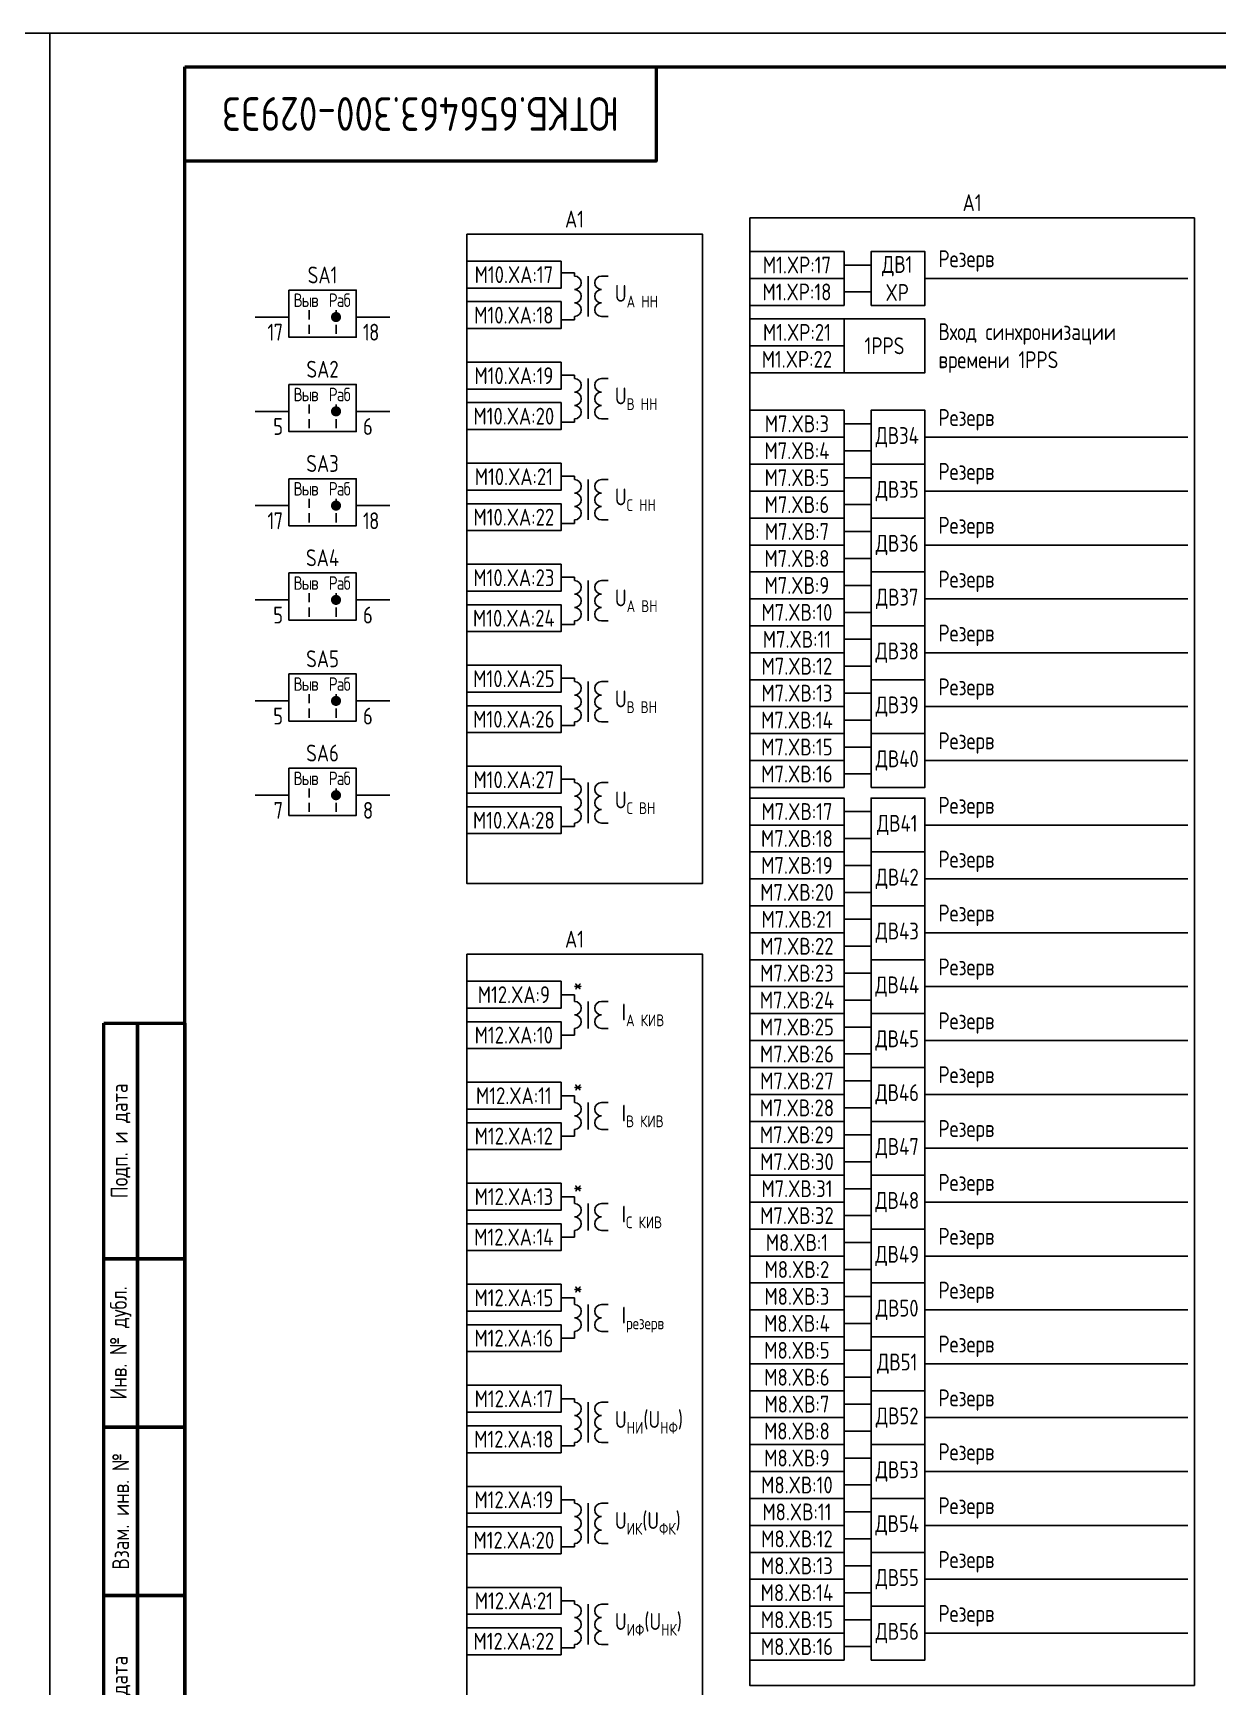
# Model space of a CAD drawing. Header units: millimetres. Extents: x -1117 to 3702, y -90 to 586.
# Drawn here: x 1677.5 to 1853.4, y 51.4 to 297 of the extents above; entities that cross this region are included whole.
import ezdxf

# ---------------------------------------------------------------- set-up
doc = ezdxf.new("R2010")
doc.units = ezdxf.units.MM
doc.styles.add('Gost_type_A', font='GOST_A.TTF')

# ---------------------------------------------------------------- blocks, each defined once
blk = doc.blocks.new('Штамп угловой верхний')
at = {"lineweight": 50}
blk.add_lwpolyline([(0, 0), (70, 0), (70, -14), (0, -14)], close=True, dxfattribs=at)
blk = doc.blocks.new('Формат_А3')
blk.add_lwpolyline([(-420, 297), (0, 297), (0, 0), (-420, 0)], close=True)
at = {"lineweight": 50}
blk.add_lwpolyline([(-400, 292), (-5, 292), (-5, 5), (-400, 5)], close=True, dxfattribs=at)
blk = doc.blocks.new('Штамп левый нижний')
at = {"lineweight": 50}
for points in [[(-12, 145), (-7, 145), (-7, 110), (-12, 110)], [(-7, 145), (0, 145), (0, 110), (-7, 110)], [(-12, 110), (-7, 110), (-7, 85), (-12, 85)], [(-7, 110), (0, 110), (0, 85), (-7, 85)], [(-12, 85), (-7, 85), (-7, 60), (-12, 60)], [(-7, 85), (0, 85), (0, 60), (-7, 60)], [(-12, 60), (-7, 60), (-7, 25), (-12, 25)], [(-7, 60), (0, 60), (0, 25), (-7, 25)], [(-12, 25), (-7, 25), (-7, 0), (-12, 0)], [(-7, 25), (0, 25), (0, 0), (-7, 0)]]:
    blk.add_lwpolyline(points, close=True, dxfattribs=at)
at = {"char_height": 2.5, "attachment_point": 5, "rotation": 90, "style": 'Gost_type_A'}
for s, insert, width in [('Подп. и дата', (-9.5, 127.5), 35), ('Инв. № дубл.', (-9.5, 97.5), 25), ('Взам. инв. №', (-9.5, 72.5), 25), ('Подп. и дата', (-9.5, 42.5), 35), ('Инв. N подл.', (-9.5, 12.5), 25)]:
    blk.add_mtext(s, dxfattribs=dict(at, insert=insert, width=width))
blk = doc.blocks.new('POINT')
at = {"const_width": 0.75}
blk.add_lwpolyline([(-0.375, 0, 1), (0.375, 0, 1)], format="xyb", close=True, dxfattribs=at)
blk = doc.blocks.new('Переключатель_положение')
for p, q in [((2, 1), (2, -0.34)), ((2, -1.14), (2, -2.49))]:
    blk.add_line(p, q)

msp = doc.modelspace()

# ---------------------------------------------------------------- linework, layer by layer
at = {"ltscale": 4}
for p, q in [((1755.86, 261.42), (1757.86, 261.42)), ((1757.86, 261.42), (1757.86, 260.92)), ((1757.86, 261.42), (1757.86, 260.92)), ((1759.86, 260.92), (1759.86, 256.92)), ((1762.86, 260.92), (1761.86, 260.92)), ((1759.86, 258.92), (1759.86, 254.92)), ((1757.86, 254.42), (1755.86, 254.42)), ((1757.86, 254.42), (1757.86, 254.92)), ((1762.86, 254.92), (1761.86, 254.92)), ((1755.86, 246.2), (1757.86, 246.2)), ((1757.86, 246.2), (1757.86, 245.7)), ((1757.86, 246.2), (1757.86, 245.7)), ((1759.86, 245.7), (1759.86, 241.7)), ((1762.86, 245.7), (1761.86, 245.7)), ((1759.86, 243.7), (1759.86, 239.7)), ((1757.86, 239.2), (1755.86, 239.2)), ((1757.86, 239.2), (1757.86, 239.7)), ((1762.86, 239.7), (1761.86, 239.7)), ((1755.86, 231.2), (1757.86, 231.2)), ((1757.86, 231.2), (1757.86, 230.7)), ((1757.86, 231.2), (1757.86, 230.7)), ((1759.86, 230.7), (1759.86, 226.7)), ((1759.86, 228.7), (1759.86, 224.7)), ((1762.86, 230.7), (1761.86, 230.7)), ((1757.86, 224.2), (1755.86, 224.2)), ((1757.86, 224.2), (1757.86, 224.7)), ((1762.86, 224.7), (1761.86, 224.7)), ((1755.86, 216.2), (1757.86, 216.2)), ((1757.86, 216.2), (1757.86, 215.7)), ((1757.86, 216.2), (1757.86, 215.7)), ((1759.86, 215.7), (1759.86, 211.7)), ((1759.86, 213.7), (1759.86, 209.7)), ((1762.86, 215.7), (1761.86, 215.7)), ((1757.86, 209.2), (1755.86, 209.2)), ((1757.86, 209.2), (1757.86, 209.7)), ((1762.86, 209.7), (1761.86, 209.7)), ((1755.86, 201.2), (1757.86, 201.2)), ((1757.86, 201.2), (1757.86, 200.7)), ((1757.86, 201.2), (1757.86, 200.7)), ((1759.86, 200.7), (1759.86, 196.7)), ((1762.86, 200.7), (1761.86, 200.7)), ((1759.86, 198.7), (1759.86, 194.7)), ((1757.86, 194.2), (1755.86, 194.2)), ((1757.86, 194.2), (1757.86, 194.7)), ((1762.86, 194.7), (1761.86, 194.7)), ((1755.86, 186.2), (1757.86, 186.2)), ((1757.86, 186.2), (1757.86, 185.7)), ((1757.86, 186.2), (1757.86, 185.7)), ((1759.86, 185.7), (1759.86, 181.7)), ((1762.86, 185.7), (1761.86, 185.7)), ((1759.86, 183.7), (1759.86, 179.7)), ((1757.86, 179.2), (1757.86, 179.7)), ((1762.86, 179.7), (1761.86, 179.7)), ((1757.86, 179.2), (1755.86, 179.2)), ((1757.86, 154.2), (1757.86, 153.2)), ((1757.86, 153.7), (1757.86, 153.2)), ((1759.86, 153.2), (1759.86, 149.2)), ((1759.86, 153.2), (1759.86, 149.2)), ((1762.86, 153.2), (1761.86, 153.2)), ((1762.86, 153.2), (1761.86, 153.2)), ((1757.86, 148.2), (1757.86, 149.2)), ((1762.86, 149.2), (1761.86, 149.2)), ((1762.86, 149.2), (1761.86, 149.2)), ((1757.86, 139.2), (1757.86, 138.2)), ((1757.86, 138.7), (1757.86, 138.2)), ((1759.86, 138.2), (1759.86, 134.2)), ((1759.86, 138.2), (1759.86, 134.2)), ((1762.86, 138.2), (1761.86, 138.2)), ((1762.86, 138.2), (1761.86, 138.2)), ((1757.86, 133.2), (1757.86, 134.2)), ((1762.86, 134.2), (1761.86, 134.2)), ((1762.86, 134.2), (1761.86, 134.2)), ((1757.86, 124.2), (1757.86, 123.2)), ((1757.86, 123.7), (1757.86, 123.2)), ((1759.86, 123.2), (1759.86, 119.2)), ((1759.86, 123.2), (1759.86, 119.2)), ((1762.86, 123.2), (1761.86, 123.2)), ((1762.86, 123.2), (1761.86, 123.2)), ((1757.86, 118.2), (1757.86, 119.2)), ((1762.86, 119.2), (1761.86, 119.2)), ((1762.86, 119.2), (1761.86, 119.2)), ((1757.86, 109.2), (1757.86, 108.2)), ((1757.86, 108.7), (1757.86, 108.2)), ((1759.86, 108.2), (1759.86, 104.2)), ((1759.86, 108.2), (1759.86, 104.2)), ((1762.86, 108.2), (1761.86, 108.2)), ((1762.86, 108.2), (1761.86, 108.2)), ((1757.86, 103.2), (1757.86, 104.2)), ((1762.86, 104.2), (1761.86, 104.2)), ((1762.86, 104.2), (1761.86, 104.2)), ((1755.86, 94.2), (1757.86, 94.2)), ((1757.86, 94.2), (1757.86, 93.7)), ((1757.86, 94.2), (1757.86, 93.7)), ((1759.86, 93.7), (1759.86, 89.7)), ((1762.86, 93.7), (1761.86, 93.7)), ((1759.86, 91.7), (1759.86, 87.7)), ((1757.86, 87.2), (1755.86, 87.2)), ((1757.86, 87.2), (1757.86, 87.7)), ((1762.86, 87.7), (1761.86, 87.7)), ((1755.86, 79.2), (1757.86, 79.2)), ((1757.86, 79.2), (1757.86, 78.7)), ((1757.86, 79.2), (1757.86, 78.7)), ((1759.86, 78.7), (1759.86, 74.7)), ((1762.86, 78.7), (1761.86, 78.7)), ((1759.86, 76.7), (1759.86, 72.7)), ((1757.86, 72.2), (1755.86, 72.2)), ((1757.86, 72.2), (1757.86, 72.7)), ((1762.86, 72.7), (1761.86, 72.7)), ((1755.86, 64.2), (1757.86, 64.2)), ((1757.86, 64.2), (1757.86, 63.7)), ((1757.86, 64.2), (1757.86, 63.7)), ((1759.86, 63.7), (1759.86, 59.7)), ((1759.86, 61.7), (1759.86, 57.7)), ((1762.86, 63.7), (1761.86, 63.7)), ((1757.86, 57.2), (1755.86, 57.2)), ((1757.86, 57.2), (1757.86, 57.7)), ((1762.86, 57.7), (1761.86, 57.7))]:
    msp.add_line(p, q, dxfattribs=at)
for p, q in [((1797.87, 262.56), (1801.87, 262.56)), ((1809.87, 260.56), (1848.87, 260.56)), ((1797.87, 258.56), (1801.87, 258.56)), ((1710.46, 254.83), (1715.46, 254.83)), ((1725.46, 254.83), (1730.46, 254.83)), ((1710.46, 240.83), (1715.46, 240.83)), ((1725.46, 240.83), (1730.46, 240.83)), ((1797.87, 238.98), (1801.87, 238.98)), ((1809.87, 236.98), (1848.87, 236.98)), ((1797.87, 234.98), (1801.87, 234.98)), ((1797.87, 230.98), (1801.87, 230.98)), ((1809.87, 228.98), (1848.87, 228.98)), ((1710.46, 226.83), (1715.46, 226.83)), ((1725.46, 226.83), (1730.46, 226.83)), ((1797.87, 226.98), (1801.87, 226.98)), ((1797.87, 222.98), (1801.87, 222.98)), ((1797.87, 218.98), (1801.87, 218.98)), ((1809.87, 220.98), (1848.87, 220.98)), ((1797.87, 214.98), (1801.87, 214.98)), ((1710.46, 212.83), (1715.46, 212.83)), ((1725.46, 212.83), (1730.46, 212.83)), ((1809.87, 212.98), (1848.87, 212.98)), ((1797.87, 210.98), (1801.87, 210.98)), ((1797.87, 206.98), (1801.87, 206.98)), ((1809.87, 204.98), (1848.87, 204.98)), ((1797.87, 202.98), (1801.87, 202.98)), ((1797.87, 198.98), (1801.87, 198.98)), ((1710.46, 197.83), (1715.46, 197.83)), ((1725.46, 197.83), (1730.46, 197.83)), ((1809.87, 196.98), (1848.87, 196.98)), ((1797.87, 194.98), (1801.87, 194.98)), ((1797.87, 190.98), (1801.87, 190.98)), ((1797.87, 186.98), (1801.87, 186.98)), ((1809.87, 188.98), (1848.87, 188.98)), ((1710.46, 183.83), (1715.46, 183.83)), ((1725.46, 183.83), (1730.46, 183.83)), ((1797.87, 181.4), (1801.87, 181.4)), ((1809.87, 179.4), (1848.87, 179.4)), ((1797.87, 177.4), (1801.87, 177.4)), ((1797.87, 173.4), (1801.87, 173.4)), ((1809.87, 171.4), (1848.87, 171.4)), ((1797.87, 169.4), (1801.87, 169.4)), ((1797.87, 165.4), (1801.87, 165.4)), ((1809.87, 163.4), (1848.87, 163.4)), ((1797.87, 161.4), (1801.87, 161.4)), ((1797.87, 157.4), (1801.87, 157.4)), ((1809.87, 155.4), (1848.87, 155.4)), ((1757.86, 154.2), (1755.86, 154.2)), ((1797.87, 153.4), (1801.87, 153.4)), ((1755.86, 148.2), (1757.86, 148.2)), ((1797.87, 149.4), (1801.87, 149.4)), ((1809.87, 147.4), (1848.87, 147.4)), ((1797.87, 145.4), (1801.87, 145.4)), ((1797.87, 141.4), (1801.87, 141.4)), ((1757.86, 139.2), (1755.86, 139.2)), ((1809.87, 139.4), (1848.87, 139.4)), ((1797.87, 137.4), (1801.87, 137.4)), ((1755.86, 133.2), (1757.86, 133.2)), ((1797.87, 133.4), (1801.87, 133.4)), ((1809.87, 131.4), (1848.87, 131.4)), ((1797.87, 129.4), (1801.87, 129.4)), ((1797.87, 125.4), (1801.87, 125.4)), ((1757.86, 124.2), (1755.86, 124.2)), ((1809.87, 123.4), (1848.87, 123.4)), ((1797.87, 121.4), (1801.87, 121.4)), ((1755.86, 118.2), (1757.86, 118.2)), ((1797.87, 117.4), (1801.87, 117.4)), ((1797.87, 113.4), (1801.87, 113.4)), ((1809.87, 115.4), (1848.87, 115.4)), ((1757.86, 109.2), (1755.86, 109.2)), ((1797.87, 109.4), (1801.87, 109.4)), ((1809.87, 107.4), (1848.87, 107.4)), ((1755.86, 103.2), (1757.86, 103.2)), ((1797.87, 105.4), (1801.87, 105.4)), ((1797.87, 101.4), (1801.87, 101.4)), ((1809.87, 99.4), (1848.87, 99.4)), ((1797.87, 97.4), (1801.87, 97.4)), ((1797.87, 93.4), (1801.87, 93.4)), ((1809.87, 91.4), (1848.87, 91.4)), ((1797.87, 89.4), (1801.87, 89.4)), ((1797.87, 85.4), (1801.87, 85.4)), ((1797.87, 81.4), (1801.87, 81.4)), ((1809.87, 83.4), (1848.87, 83.4)), ((1797.87, 77.4), (1801.87, 77.4)), ((1809.87, 75.4), (1848.87, 75.4)), ((1797.87, 73.4), (1801.87, 73.4)), ((1797.87, 69.4), (1801.87, 69.4)), ((1809.87, 67.4), (1848.87, 67.4)), ((1797.87, 65.4), (1801.87, 65.4)), ((1797.87, 61.4), (1801.87, 61.4)), ((1809.87, 59.4), (1848.87, 59.4)), ((1797.87, 57.4), (1801.87, 57.4))]:
    msp.add_line(p, q)
for points in [[(1783.87, 269.56), (1849.87, 269.56), (1849.87, 51.63), (1783.87, 51.63)], [(1741.86, 267.12), (1776.86, 267.12), (1776.86, 170.72), (1741.86, 170.72)], [(1741.86, 263.12), (1755.86, 263.12), (1755.86, 259.12), (1741.86, 259.12)], [(1783.87, 264.56), (1797.87, 264.56), (1797.87, 260.56), (1783.87, 260.56)], [(1783.87, 260.56), (1797.87, 260.56), (1797.87, 256.56), (1783.87, 256.56)], [(1715.46, 258.83), (1725.46, 258.83), (1725.46, 251.83), (1715.46, 251.83)], [(1741.86, 257.12), (1755.86, 257.12), (1755.86, 253.12), (1741.86, 253.12)], [(1783.87, 254.56), (1797.87, 254.56), (1797.87, 250.56), (1783.87, 250.56)], [(1783.87, 250.56), (1797.87, 250.56), (1797.87, 246.56), (1783.87, 246.56)], [(1741.86, 248.12), (1755.86, 248.12), (1755.86, 244.12), (1741.86, 244.12)], [(1715.46, 244.83), (1725.46, 244.83), (1725.46, 237.83), (1715.46, 237.83)], [(1741.86, 242.12), (1755.86, 242.12), (1755.86, 238.12), (1741.86, 238.12)], [(1783.87, 240.98), (1797.87, 240.98), (1797.87, 236.98), (1783.87, 236.98)], [(1783.87, 236.98), (1797.87, 236.98), (1797.87, 232.98), (1783.87, 232.98)], [(1741.86, 233.12), (1755.86, 233.12), (1755.86, 229.12), (1741.86, 229.12)], [(1783.87, 232.98), (1797.87, 232.98), (1797.87, 228.98), (1783.87, 228.98)], [(1715.46, 230.83), (1725.46, 230.83), (1725.46, 223.83), (1715.46, 223.83)], [(1783.87, 228.98), (1797.87, 228.98), (1797.87, 224.98), (1783.87, 224.98)], [(1741.86, 227.12), (1755.86, 227.12), (1755.86, 223.12), (1741.86, 223.12)], [(1783.87, 224.98), (1797.87, 224.98), (1797.87, 220.98), (1783.87, 220.98)], [(1783.87, 220.98), (1797.87, 220.98), (1797.87, 216.98), (1783.87, 216.98)], [(1715.46, 216.83), (1725.46, 216.83), (1725.46, 209.83), (1715.46, 209.83)], [(1741.86, 218.12), (1755.86, 218.12), (1755.86, 214.12), (1741.86, 214.12)], [(1783.87, 216.98), (1797.87, 216.98), (1797.87, 212.98), (1783.87, 212.98)], [(1741.86, 212.12), (1755.86, 212.12), (1755.86, 208.12), (1741.86, 208.12)], [(1783.87, 212.98), (1797.87, 212.98), (1797.87, 208.98), (1783.87, 208.98)], [(1783.87, 208.98), (1797.87, 208.98), (1797.87, 204.98), (1783.87, 204.98)], [(1783.87, 204.98), (1797.87, 204.98), (1797.87, 200.98), (1783.87, 200.98)], [(1715.46, 201.83), (1725.46, 201.83), (1725.46, 194.83), (1715.46, 194.83)], [(1741.86, 203.12), (1755.86, 203.12), (1755.86, 199.12), (1741.86, 199.12)], [(1783.87, 200.98), (1797.87, 200.98), (1797.87, 196.98), (1783.87, 196.98)], [(1741.86, 197.12), (1755.86, 197.12), (1755.86, 193.12), (1741.86, 193.12)], [(1783.87, 196.98), (1797.87, 196.98), (1797.87, 192.98), (1783.87, 192.98)], [(1783.87, 192.98), (1797.87, 192.98), (1797.87, 188.98), (1783.87, 188.98)], [(1715.46, 187.83), (1725.46, 187.83), (1725.46, 180.83), (1715.46, 180.83)], [(1741.86, 188.12), (1755.86, 188.12), (1755.86, 184.12), (1741.86, 184.12)], [(1783.87, 188.98), (1797.87, 188.98), (1797.87, 184.98), (1783.87, 184.98)], [(1741.86, 182.12), (1755.86, 182.12), (1755.86, 178.12), (1741.86, 178.12)], [(1783.87, 183.4), (1797.87, 183.4), (1797.87, 179.4), (1783.87, 179.4)], [(1783.87, 179.4), (1797.87, 179.4), (1797.87, 175.4), (1783.87, 175.4)], [(1783.87, 175.4), (1797.87, 175.4), (1797.87, 171.4), (1783.87, 171.4)], [(1783.87, 171.4), (1797.87, 171.4), (1797.87, 167.4), (1783.87, 167.4)], [(1783.87, 167.4), (1797.87, 167.4), (1797.87, 163.4), (1783.87, 163.4)], [(1783.87, 163.4), (1797.87, 163.4), (1797.87, 159.4), (1783.87, 159.4)], [(1741.86, 160.2), (1776.86, 160.2), (1776.86, 8.82), (1741.86, 8.82)], [(1783.87, 159.4), (1797.87, 159.4), (1797.87, 155.4), (1783.87, 155.4)], [(1741.86, 156.2), (1755.86, 156.2), (1755.86, 152.2), (1741.86, 152.2)], [(1783.87, 155.4), (1797.87, 155.4), (1797.87, 151.4), (1783.87, 151.4)], [(1741.86, 150.2), (1755.86, 150.2), (1755.86, 146.2), (1741.86, 146.2)], [(1783.87, 151.4), (1797.87, 151.4), (1797.87, 147.4), (1783.87, 147.4)], [(1783.87, 147.4), (1797.87, 147.4), (1797.87, 143.4), (1783.87, 143.4)], [(1783.87, 143.4), (1797.87, 143.4), (1797.87, 139.4), (1783.87, 139.4)], [(1741.86, 141.2), (1755.86, 141.2), (1755.86, 137.2), (1741.86, 137.2)], [(1783.87, 139.4), (1797.87, 139.4), (1797.87, 135.4), (1783.87, 135.4)], [(1741.86, 135.2), (1755.86, 135.2), (1755.86, 131.2), (1741.86, 131.2)], [(1783.87, 135.4), (1797.87, 135.4), (1797.87, 131.4), (1783.87, 131.4)], [(1783.87, 131.4), (1797.87, 131.4), (1797.87, 127.4), (1783.87, 127.4)], [(1741.86, 126.2), (1755.86, 126.2), (1755.86, 122.2), (1741.86, 122.2)], [(1783.87, 127.4), (1797.87, 127.4), (1797.87, 123.4), (1783.87, 123.4)], [(1783.87, 123.4), (1797.87, 123.4), (1797.87, 119.4), (1783.87, 119.4)], [(1741.86, 120.2), (1755.86, 120.2), (1755.86, 116.2), (1741.86, 116.2)], [(1783.87, 119.4), (1797.87, 119.4), (1797.87, 115.4), (1783.87, 115.4)], [(1783.87, 115.4), (1797.87, 115.4), (1797.87, 111.4), (1783.87, 111.4)], [(1741.86, 111.2), (1755.86, 111.2), (1755.86, 107.2), (1741.86, 107.2)], [(1783.87, 111.4), (1797.87, 111.4), (1797.87, 107.4), (1783.87, 107.4)], [(1783.87, 107.4), (1797.87, 107.4), (1797.87, 103.4), (1783.87, 103.4)], [(1741.86, 105.2), (1755.86, 105.2), (1755.86, 101.2), (1741.86, 101.2)], [(1783.87, 103.4), (1797.87, 103.4), (1797.87, 99.4), (1783.87, 99.4)], [(1783.87, 99.4), (1797.87, 99.4), (1797.87, 95.4), (1783.87, 95.4)], [(1741.86, 96.2), (1755.86, 96.2), (1755.86, 92.2), (1741.86, 92.2)], [(1783.87, 95.4), (1797.87, 95.4), (1797.87, 91.4), (1783.87, 91.4)], [(1783.87, 91.4), (1797.87, 91.4), (1797.87, 87.4), (1783.87, 87.4)], [(1741.86, 90.2), (1755.86, 90.2), (1755.86, 86.2), (1741.86, 86.2)], [(1783.87, 87.4), (1797.87, 87.4), (1797.87, 83.4), (1783.87, 83.4)], [(1741.86, 81.2), (1755.86, 81.2), (1755.86, 77.2), (1741.86, 77.2)], [(1783.87, 83.4), (1797.87, 83.4), (1797.87, 79.4), (1783.87, 79.4)], [(1783.87, 79.4), (1797.87, 79.4), (1797.87, 75.4), (1783.87, 75.4)], [(1741.86, 75.2), (1755.86, 75.2), (1755.86, 71.2), (1741.86, 71.2)], [(1783.87, 75.4), (1797.87, 75.4), (1797.87, 71.4), (1783.87, 71.4)], [(1783.87, 71.4), (1797.87, 71.4), (1797.87, 67.4), (1783.87, 67.4)], [(1783.87, 67.4), (1797.87, 67.4), (1797.87, 63.4), (1783.87, 63.4)], [(1741.86, 66.2), (1755.86, 66.2), (1755.86, 62.2), (1741.86, 62.2)], [(1783.87, 63.4), (1797.87, 63.4), (1797.87, 59.4), (1783.87, 59.4)], [(1741.86, 60.2), (1755.86, 60.2), (1755.86, 56.2), (1741.86, 56.2)], [(1783.87, 59.4), (1797.87, 59.4), (1797.87, 55.4), (1783.87, 55.4)]]:
    msp.add_lwpolyline(points, close=True)
for points in [[(1801.87, 256.56), (1809.87, 256.56), (1809.87, 264.56), (1801.87, 264.56)], [(1797.87, 246.56), (1809.87, 246.56), (1809.87, 254.56), (1797.87, 254.56)], [(1801.87, 232.98), (1809.87, 232.98), (1809.87, 240.98), (1801.87, 240.98)], [(1801.87, 224.98), (1809.87, 224.98), (1809.87, 232.98), (1801.87, 232.98)], [(1801.87, 216.98), (1809.87, 216.98), (1809.87, 224.98), (1801.87, 224.98)], [(1801.87, 208.98), (1809.87, 208.98), (1809.87, 216.98), (1801.87, 216.98)], [(1801.87, 200.98), (1809.87, 200.98), (1809.87, 208.98), (1801.87, 208.98)], [(1801.87, 192.98), (1809.87, 192.98), (1809.87, 200.98), (1801.87, 200.98)], [(1801.87, 184.98), (1809.87, 184.98), (1809.87, 192.98), (1801.87, 192.98)], [(1801.87, 175.4), (1809.87, 175.4), (1809.87, 183.4), (1801.87, 183.4)], [(1801.87, 167.4), (1809.87, 167.4), (1809.87, 175.4), (1801.87, 175.4)], [(1801.87, 159.4), (1809.87, 159.4), (1809.87, 167.4), (1801.87, 167.4)], [(1801.87, 151.4), (1809.87, 151.4), (1809.87, 159.4), (1801.87, 159.4)], [(1801.87, 143.4), (1809.87, 143.4), (1809.87, 151.4), (1801.87, 151.4)], [(1801.87, 135.4), (1809.87, 135.4), (1809.87, 143.4), (1801.87, 143.4)], [(1801.87, 127.4), (1809.87, 127.4), (1809.87, 135.4), (1801.87, 135.4)], [(1801.87, 119.4), (1809.87, 119.4), (1809.87, 127.4), (1801.87, 127.4)], [(1801.87, 111.4), (1809.87, 111.4), (1809.87, 119.4), (1801.87, 119.4)], [(1801.87, 103.4), (1809.87, 103.4), (1809.87, 111.4), (1801.87, 111.4)], [(1801.87, 95.4), (1809.87, 95.4), (1809.87, 103.4), (1801.87, 103.4)], [(1801.87, 87.4), (1809.87, 87.4), (1809.87, 95.4), (1801.87, 95.4)], [(1801.87, 79.4), (1809.87, 79.4), (1809.87, 87.4), (1801.87, 87.4)], [(1801.87, 71.4), (1809.87, 71.4), (1809.87, 79.4), (1801.87, 79.4)], [(1801.87, 63.4), (1809.87, 63.4), (1809.87, 71.4), (1801.87, 71.4)], [(1801.87, 55.4), (1809.87, 55.4), (1809.87, 63.4), (1801.87, 63.4)]]:
    msp.add_lwpolyline(points, close=True, dxfattribs=at)
for centre, start, end in [((1757.86, 259.92), 270, 90), ((1761.86, 259.92), 90, 270), ((1761.86, 259.92), 90, 270), ((1757.86, 257.92), 270, 90), ((1761.86, 257.92), 90, 270), ((1761.86, 257.92), 90, 270), ((1757.86, 255.92), 270, 90), ((1761.86, 255.92), 90, 270), ((1757.86, 244.7), 270, 90), ((1761.86, 244.7), 90, 270), ((1761.86, 244.7), 90, 270), ((1757.86, 242.7), 270, 90), ((1761.86, 242.7), 90, 270), ((1761.86, 242.7), 90, 270), ((1757.86, 240.7), 270, 90), ((1761.86, 240.7), 90, 270), ((1757.86, 229.7), 270, 90), ((1757.86, 227.7), 270, 90), ((1761.86, 229.7), 90, 270), ((1761.86, 229.7), 90, 270), ((1761.86, 227.7), 90, 270), ((1761.86, 227.7), 90, 270), ((1757.86, 225.7), 270, 90), ((1761.86, 225.7), 90, 270), ((1757.86, 214.7), 270, 90), ((1757.86, 212.7), 270, 90), ((1761.86, 214.7), 90, 270), ((1761.86, 214.7), 90, 270), ((1761.86, 212.7), 90, 270), ((1761.86, 212.7), 90, 270), ((1757.86, 210.7), 270, 90), ((1761.86, 210.7), 90, 270), ((1757.86, 199.7), 270, 90), ((1761.86, 199.7), 90, 270), ((1761.86, 199.7), 90, 270), ((1757.86, 197.7), 270, 90), ((1757.86, 195.7), 270, 90), ((1761.86, 197.7), 90, 270), ((1761.86, 197.7), 90, 270), ((1761.86, 195.7), 90, 270), ((1757.86, 184.7), 270, 90), ((1761.86, 184.7), 90, 270), ((1761.86, 184.7), 90, 270), ((1757.86, 182.7), 270, 90), ((1761.86, 182.7), 90, 270), ((1761.86, 182.7), 90, 270), ((1757.86, 180.7), 270, 90), ((1761.86, 180.7), 90, 270), ((1757.86, 152.2), 270, 90), ((1757.86, 152.2), 270, 90), ((1761.86, 152.2), 90, 270), ((1761.86, 152.2), 90, 270), ((1757.86, 150.2), 270, 90), ((1757.86, 150.2), 270, 90), ((1761.86, 150.2), 90, 270), ((1761.86, 150.2), 90, 270), ((1757.86, 137.2), 270, 90), ((1757.86, 137.2), 270, 90), ((1761.86, 137.2), 90, 270), ((1761.86, 137.2), 90, 270), ((1757.86, 135.2), 270, 90), ((1757.86, 135.2), 270, 90), ((1761.86, 135.2), 90, 270), ((1761.86, 135.2), 90, 270), ((1757.86, 122.2), 270, 90), ((1757.86, 122.2), 270, 90), ((1761.86, 122.2), 90, 270), ((1761.86, 122.2), 90, 270), ((1757.86, 120.2), 270, 90), ((1757.86, 120.2), 270, 90), ((1761.86, 120.2), 90, 270), ((1761.86, 120.2), 90, 270), ((1757.86, 107.2), 270, 90), ((1757.86, 107.2), 270, 90), ((1761.86, 107.2), 90, 270), ((1761.86, 107.2), 90, 270), ((1757.86, 105.2), 270, 90), ((1757.86, 105.2), 270, 90), ((1761.86, 105.2), 90, 270), ((1761.86, 105.2), 90, 270), ((1757.86, 92.7), 270, 90), ((1761.86, 92.7), 90, 270), ((1761.86, 92.7), 90, 270), ((1757.86, 90.7), 270, 90), ((1761.86, 90.7), 90, 270), ((1761.86, 90.7), 90, 270), ((1757.86, 88.7), 270, 90), ((1761.86, 88.7), 90, 270), ((1757.86, 77.7), 270, 90), ((1761.86, 77.7), 90, 270), ((1761.86, 77.7), 90, 270), ((1757.86, 75.7), 270, 90), ((1761.86, 75.7), 90, 270), ((1761.86, 75.7), 90, 270), ((1757.86, 73.7), 270, 90), ((1761.86, 73.7), 90, 270), ((1757.86, 62.7), 270, 90), ((1757.86, 60.7), 270, 90), ((1761.86, 62.7), 90, 270), ((1761.86, 62.7), 90, 270), ((1761.86, 60.7), 90, 270), ((1761.86, 60.7), 90, 270), ((1757.86, 58.7), 270, 90), ((1761.86, 58.7), 90, 270)]:
    msp.add_arc(centre, 1, start, end, dxfattribs=at)

# ---------------------------------------------------------------- block references
at = {"color": 1}
for name, p in [('Формат_А3', (1680, 0)), ('Формат_А3', (2100, 0)), ('Штамп левый нижний', (1700, 5))]:
    msp.add_blockref(name, p, dxfattribs=at)
for name, p in [('Штамп угловой верхний', (1700, 292)), ('Переключатель_положение', (1716.46, 254.83)), ('POINT', (1722.46, 254.83)), ('Переключатель_положение', (1720.46, 254.83)), ('Переключатель_положение', (1716.46, 240.83)), ('POINT', (1722.46, 240.83)), ('Переключатель_положение', (1720.46, 240.83)), ('Переключатель_положение', (1716.46, 226.83)), ('POINT', (1722.46, 226.83)), ('Переключатель_положение', (1720.46, 226.83)), ('Переключатель_положение', (1716.46, 212.83)), ('Переключатель_положение', (1720.46, 212.83)), ('POINT', (1722.46, 212.83)), ('Переключатель_положение', (1716.46, 197.83)), ('POINT', (1722.46, 197.83)), ('Переключатель_положение', (1720.46, 197.83)), ('Переключатель_положение', (1716.46, 183.83)), ('POINT', (1722.46, 183.83)), ('Переключатель_положение', (1720.46, 183.83))]:
    msp.add_blockref(name, p)

# ---------------------------------------------------------------- texts
at = {"insert": (1735, 285), "char_height": 5, "width": 70, "attachment_point": 5, "rotation": 180, "style": 'Gost_type_A'}
msp.add_mtext('ЮТКБ.656463.300-029Э3', dxfattribs=at)
at = {"char_height": 2.5, "attachment_point": 8, "line_spacing_factor": 0.9, "style": 'Gost_type_A'}
for insert, width in [((1816.87, 270.56), 66), ((1757.86, 268.12), 32), ((1757.86, 161.2), 32)]:
    msp.add_mtext('A1', dxfattribs=dict(at, insert=insert, width=width))
at = {"style": 'Gost_type_A'}
for s, insert, char_height, width, attachment_point in [('M1.XP:17', (1790.87, 262.56), 2.5, 14, 5), ('ДВ1 XP', (1805.75, 260.56), 2.5, 7.7588, 5), ('Резерв', (1811.87, 261.56), 2.5, 27.8465, 7), ('SA1', (1720.46, 259.83), 2.5, 10, 8), ('M10.XA:17', (1748.86, 261.12), 2.5, 14, 5), ('{\\T0.9;Выв}', (1717.96, 257.33), 2, 5, 5), ('{\\T0.9;Раб}', (1722.96, 257.33), 2, 5, 5), ('\\A1;U{\\H0.7x;\\S^ А НН;}', (1763.86, 257.92), 2.5, 12, 4), ('M1.XP:18', (1790.87, 258.56), 2.5, 14, 5), ('M10.XA:18', (1748.85, 255.11), 2.5, 14.018, 5), ('{\\T0.9;17}', (1714.46, 253.83), 2.5, 5, 3), ('{\\T0.9;18}', (1726.46, 253.83), 2.5, 5, 1), ('M1.XP:21', (1790.87, 252.56), 2.5, 14, 5), ('Вход синхронизации\\Pвремени 1PPS', (1811.87, 246.56), 2.5, 35.9749, 7), ('1PPS', (1803.87, 250.56), 2.5, 12, 5), ('SA2', (1720.46, 245.83), 2.5, 10, 8), ('M1.XP:22', (1790.87, 248.56), 2.5, 14, 5), ('M10.XA:19', (1748.86, 246.12), 2.5, 14, 5), ('{\\T0.9;Выв}', (1717.96, 243.33), 2, 5, 5), ('{\\T0.9;Раб}', (1722.96, 243.33), 2, 5, 5), ('\\A1;U{\\H0.7x;\\S^ В НН;}', (1763.86, 242.7), 2.5, 9.8643, 4), ('M10.XA:20', (1748.85, 240.11), 2.5, 14.018, 5), ('Резерв', (1811.87, 237.98), 2.5, 33.0751, 7), ('{\\T0.9;5}', (1714.46, 239.83), 2.5, 5, 3), ('{\\T0.9;6}', (1726.46, 239.83), 2.5, 5, 1), ('M7.XВ:3', (1790.87, 238.98), 2.5, 14, 5), ('ДВ34', (1805.75, 236.98), 2.5, 7.7588, 5), ('M7.XВ:4', (1790.87, 234.98), 2.5, 14, 5), ('SA3', (1720.46, 231.83), 2.5, 10, 8), ('M10.XA:21', (1748.86, 231.12), 2.5, 14, 5), ('M7.XВ:5', (1790.87, 230.98), 2.5, 14, 5), ('Резерв', (1811.87, 229.98), 2.5, 33.0751, 7), ('{\\T0.9;Выв}', (1717.96, 229.33), 2, 5, 5), ('{\\T0.9;Раб}', (1722.96, 229.33), 2, 5, 5), ('\\A1;U{\\H0.7x;\\S^ С НН;}', (1763.86, 227.7), 2.5, 9.8643, 4), ('ДВ35', (1805.75, 228.98), 2.5, 7.7588, 5), ('M10.XA:22', (1748.85, 225.11), 2.5, 14.018, 5), ('M7.XВ:6', (1790.87, 226.98), 2.5, 14, 5), ('{\\T0.9;17}', (1714.46, 225.83), 2.5, 5, 3), ('{\\T0.9;18}', (1726.46, 225.83), 2.5, 5, 1), ('M7.XВ:7', (1790.87, 222.98), 2.5, 14, 5), ('Резерв', (1811.87, 221.98), 2.5, 33.0751, 7), ('ДВ36', (1805.75, 220.98), 2.5, 7.7588, 5), ('SA4', (1720.46, 217.83), 2.5, 10, 8), ('M7.XВ:8', (1790.87, 218.98), 2.5, 14, 5), ('{\\T0.9;Выв}', (1717.96, 215.33), 2, 5, 5), ('{\\T0.9;Раб}', (1722.96, 215.33), 2, 5, 5), ('M10.XA:23', (1748.86, 216.12), 2.5, 14, 5), ('M7.XВ:9', (1790.87, 214.98), 2.5, 14, 5), ('Резерв', (1811.87, 213.98), 2.5, 33.0751, 7), ('\\A1;U{\\H0.7x;\\S^ А ВН;}', (1763.86, 212.7), 2.5, 9.8643, 4), ('ДВ37', (1805.75, 212.98), 2.5, 7.7588, 5), ('{\\T0.9;5}', (1714.46, 211.83), 2.5, 5, 3), ('{\\T0.9;6}', (1726.46, 211.83), 2.5, 5, 1), ('M10.XA:24', (1748.85, 210.11), 2.5, 14.018, 5), ('M7.XВ:10', (1790.87, 210.98), 2.5, 14, 5), ('Резерв', (1811.87, 205.98), 2.5, 33.0751, 7), ('M7.XВ:11', (1790.87, 206.98), 2.5, 14, 5), ('ДВ38', (1805.75, 204.98), 2.5, 7.7588, 5), ('SA5', (1720.46, 202.83), 2.5, 10, 8), ('M7.XВ:12', (1790.87, 202.98), 2.5, 14, 5), ('M10.XA:25', (1748.86, 201.12), 2.5, 14, 5), ('{\\T0.9;Выв}', (1717.96, 200.33), 2, 5, 5), ('{\\T0.9;Раб}', (1722.96, 200.33), 2, 5, 5), ('\\A1;U{\\H0.7x;\\S^ В ВН;}', (1763.86, 197.7), 2.5, 9.8643, 4), ('M7.XВ:13', (1790.87, 198.98), 2.5, 14, 5), ('Резерв', (1811.87, 197.98), 2.5, 33.0751, 7), ('{\\T0.9;5}', (1714.46, 196.83), 2.5, 5, 3), ('{\\T0.9;6}', (1726.46, 196.83), 2.5, 5, 1), ('ДВ39', (1805.75, 196.98), 2.5, 7.7588, 5), ('M10.XA:26', (1748.85, 195.11), 2.5, 14.018, 5), ('M7.XВ:14', (1790.87, 194.98), 2.5, 14, 5), ('M7.XВ:15', (1790.87, 190.98), 2.5, 14, 5), ('Резерв', (1811.87, 189.98), 2.5, 33.0751, 7), ('SA6', (1720.46, 188.83), 2.5, 10, 8), ('ДВ40', (1805.75, 188.98), 2.5, 7.7588, 5), ('{\\T0.9;Выв}', (1717.96, 186.33), 2, 5, 5), ('{\\T0.9;Раб}', (1722.96, 186.33), 2, 5, 5), ('M10.XA:27', (1748.86, 186.12), 2.5, 14, 5), ('M7.XВ:16', (1790.87, 186.98), 2.5, 14, 5), ('\\A1;U{\\H0.7x;\\S^ С ВН;}', (1763.86, 182.7), 2.5, 9.8643, 4), ('{\\T0.9;7}', (1714.46, 182.83), 2.5, 5, 3), ('{\\T0.9;8}', (1726.46, 182.83), 2.5, 5, 1), ('M7.XВ:17', (1790.87, 181.4), 2.5, 14, 5), ('Резерв', (1811.87, 180.4), 2.5, 33.0751, 7), ('M10.XA:28', (1748.85, 180.11), 2.5, 14.018, 5), ('ДВ41', (1805.75, 179.4), 2.5, 7.7588, 5), ('M7.XВ:18', (1790.87, 177.4), 2.5, 14, 5), ('M7.XВ:19', (1790.87, 173.4), 2.5, 14, 5), ('Резерв', (1811.87, 172.4), 2.5, 33.0751, 7), ('ДВ42', (1805.75, 171.4), 2.5, 7.7588, 5), ('M7.XВ:20', (1790.87, 169.4), 2.5, 14, 5), ('Резерв', (1811.87, 164.4), 2.5, 33.0751, 7), ('M7.XВ:21', (1790.87, 165.4), 2.5, 14, 5), ('ДВ43', (1805.75, 163.4), 2.5, 7.7588, 5), ('M7.XВ:22', (1790.87, 161.4), 2.5, 14, 5), ('M7.XВ:23', (1790.87, 157.4), 2.5, 14, 5), ('Резерв', (1811.87, 156.4), 2.5, 33.0751, 7), ('M12.XA:9', (1748.86, 154.2), 2.5, 14, 5), ('*', (1758.36, 155.7), 2.5, 3, 5), ('ДВ44', (1805.75, 155.4), 2.5, 7.7588, 5), ('\\A1;I{\\H0.7x;\\S^ А КИВ;}', (1764.86, 151.2), 2.5, 8, 4), ('M7.XВ:24', (1790.87, 153.4), 2.5, 14, 5), ('M7.XВ:25', (1790.87, 149.4), 2.5, 14, 5), ('Резерв', (1811.87, 148.4), 2.5, 33.0751, 7), ('M12.XA:10', (1748.85, 148.2), 2.5, 14.018, 5), ('ДВ45', (1805.75, 147.4), 2.5, 7.7588, 5), ('M7.XВ:26', (1790.87, 145.4), 2.5, 14, 5), ('M7.XВ:27', (1790.87, 141.4), 2.5, 14, 5), ('Резерв', (1811.87, 140.4), 2.5, 33.0751, 7), ('M12.XA:11', (1748.86, 139.2), 2.5, 14, 5), ('*', (1758.36, 140.7), 2.5, 3, 5), ('ДВ46', (1805.75, 139.4), 2.5, 7.7588, 5), ('\\A1;I{\\H0.7x;\\S^ В КИВ;}', (1764.86, 136.2), 2.5, 8, 4), ('M7.XВ:28', (1790.87, 137.4), 2.5, 14, 5), ('Резерв', (1811.87, 132.4), 2.5, 33.0751, 7), ('M12.XA:12', (1748.85, 133.2), 2.5, 14.018, 5), ('M7.XВ:29', (1790.87, 133.4), 2.5, 14, 5), ('ДВ47', (1805.75, 131.4), 2.5, 7.7588, 5), ('M7.XВ:30', (1790.87, 129.4), 2.5, 14, 5), ('M12.XA:13', (1748.86, 124.21), 2.5, 14, 5), ('*', (1758.36, 125.7), 2.5, 3, 5), ('M7.XВ:31', (1790.87, 125.4), 2.5, 14, 5), ('Резерв', (1811.87, 124.4), 2.5, 33.0751, 7), ('\\A1;I{\\H0.7x;\\S^ С КИВ;}', (1764.86, 121.2), 2.5, 8, 4), ('ДВ48', (1805.75, 123.4), 2.5, 7.7588, 5), ('M7.XВ:32', (1790.87, 121.4), 2.5, 14, 5), ('M12.XA:14', (1748.85, 118.2), 2.5, 14.018, 5), ('M8.XВ:1', (1790.87, 117.4), 2.5, 14, 5), ('Резерв', (1811.87, 116.4), 2.5, 33.0751, 7), ('ДВ49', (1805.75, 115.4), 2.5, 7.7588, 5), ('M8.XВ:2', (1790.87, 113.4), 2.5, 14, 5), ('*', (1758.36, 110.7), 2.5, 3, 5), ('M8.XВ:3', (1790.87, 109.4), 2.5, 14, 5), ('Резерв', (1811.87, 108.4), 2.5, 33.0751, 7), ('M12.XA:15', (1748.86, 109.2), 2.5, 14, 5), ('ДВ50', (1805.75, 107.4), 2.5, 7.7588, 5), ('\\A1;I{\\H0.7x;\\S^ резерв;}', (1764.86, 106.2), 2.5, 8, 4), ('M8.XВ:4', (1790.87, 105.4), 2.5, 14, 5), ('M12.XA:16', (1748.85, 103.2), 2.5, 14.018, 5), ('Резерв', (1811.87, 100.4), 2.5, 33.0751, 7), ('M8.XВ:5', (1790.87, 101.4), 2.5, 14, 5), ('ДВ51', (1805.75, 99.4), 2.5, 7.7588, 5), ('M8.XВ:6', (1790.87, 97.4), 2.5, 14, 5), ('M12.XA:17', (1748.86, 94.2), 2.5, 14, 5), ('M8.XВ:7', (1790.87, 93.4), 2.5, 14, 5), ('Резерв', (1811.87, 92.4), 2.5, 33.0751, 7), ('\\A1;U{\\H0.7x;\\S^ НИ;}(U{\\H0.7x;\\S^ НФ;})', (1763.86, 90.7), 2.5, 12, 4), ('ДВ52', (1805.75, 91.4), 2.5, 7.7588, 5), ('M12.XA:18', (1748.85, 88.2), 2.5, 14.018, 5), ('M8.XВ:8', (1790.87, 89.4), 2.5, 14, 5), ('M8.XВ:9', (1790.87, 85.4), 2.5, 14, 5), ('Резерв', (1811.87, 84.4), 2.5, 33.0751, 7), ('ДВ53', (1805.75, 83.4), 2.5, 7.7588, 5), ('M8.XВ:10', (1790.87, 81.4), 2.5, 14, 5), ('M12.XA:19', (1748.86, 79.2), 2.5, 14, 5), ('M8.XВ:11', (1790.87, 77.4), 2.5, 14, 5), ('Резерв', (1811.87, 76.4), 2.5, 33.0751, 7), ('\\A1;U{\\H0.7x;\\S^ ИК;\\H1.42857x;(U\\H0.7x;\\S^ ФК;\\H1.42857x;)}', (1763.86, 75.7), 2.5, 12, 4), ('ДВ54', (1805.75, 75.4), 2.5, 7.7588, 5), ('M12.XA:20', (1748.85, 73.2), 2.5, 14.018, 5), ('M8.XВ:12', (1790.87, 73.4), 2.5, 14, 5), ('Резерв', (1811.87, 68.4), 2.5, 33.0751, 7), ('M8.XВ:13', (1790.87, 69.4), 2.5, 14, 5), ('ДВ55', (1805.75, 67.4), 2.5, 7.7588, 5), ('M8.XВ:14', (1790.87, 65.4), 2.5, 14, 5), ('M12.XA:21', (1748.86, 64.2), 2.5, 14, 5), ('\\A1;U{\\H0.7x;\\S^ ИФ;\\H1.42857x;(U\\H0.7x;\\S^ НК;\\H1.42857x;)}', (1763.86, 60.7), 2.5, 12, 4), ('M8.XВ:15', (1790.87, 61.4), 2.5, 14, 5), ('Резерв', (1811.87, 60.4), 2.5, 33.0751, 7), ('M12.XA:22', (1748.85, 58.2), 2.5, 14.018, 5), ('ДВ56', (1805.75, 59.4), 2.5, 7.7588, 5), ('M8.XВ:16', (1790.87, 57.4), 2.5, 14, 5)]:
    msp.add_mtext(s, dxfattribs=dict(at, insert=insert, char_height=char_height, width=width, attachment_point=attachment_point))

doc.saveas('drawing.dxf')
